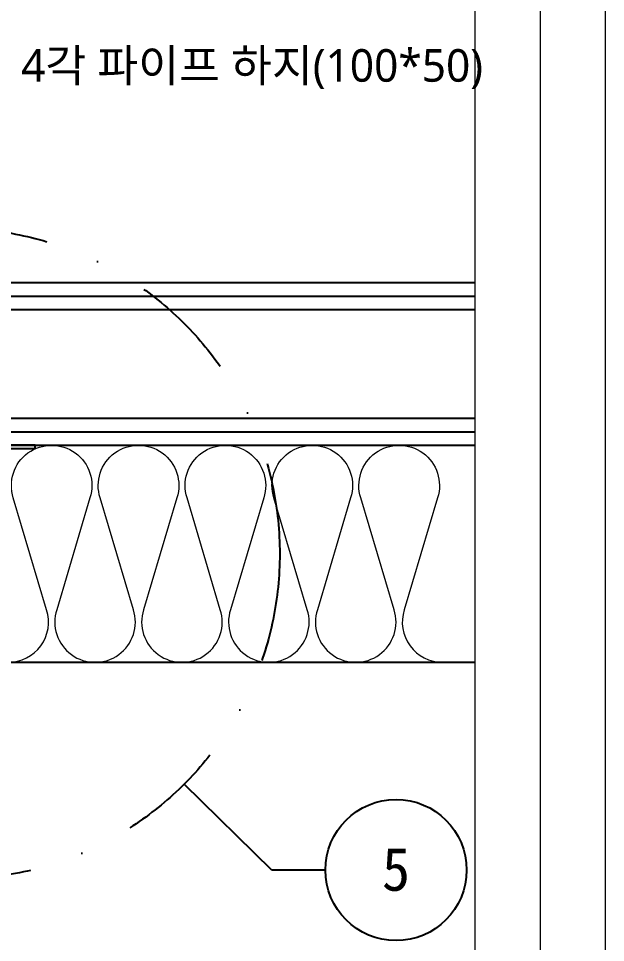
# Model space of a CAD drawing. Header units: millimetres. Extents: x 232323 to 272954, y -5343 to 8721.
# Drawn here: x 246678 to 247219, y 1051 to 1902 of the extents above; entities that cross this region are included whole.
import ezdxf
from ezdxf.enums import TextEntityAlignment as Align

# ---------------------------------------------------------------- set-up
doc = ezdxf.new("R2010")
doc.units = ezdxf.units.MM
doc.header["$MEASUREMENT"] = 0
doc.linetypes.add('DASHDOTX2', pattern=[2, 1, -0.5, 0, -0.5])
doc.layers.get('0').update_dxf_attribs({"linetype": 'CONTINUOUS'})
for name, color, linetype, lineweight in [('A-MKXS-MAK2', 3, 'DASHDOTX2', 25), ('A-MKXS-TEXT1', 3, 'CONTINUOUS', 25), ('A-MKXS-TEXT2', 7, 'CONTINUOUS', 25), ('A-WAXM-DRYW', 4, 'CONTINUOUS', 25), ('A-XXXX-FIN3', 4, 'CONTINUOUS', 25), ('A-XXXX-INSL2', 8, 'CONTINUOUS', 18), ('A-XXXX-STL', 3, 'CONTINUOUS', 25)]:
    doc.layers.add(name, color=color, linetype=linetype, lineweight=lineweight)
doc.layers.add('A-XXXX-NPLT', color=144, linetype='CONTINUOUS', lineweight=15, plot=False)
doc.styles.add('돋움체', font='')
doc.styles.add('맑은고딕', font='malgun.ttf')
doc.styles.get('돋움체').set_extended_font_data('DotumChe')

# ---------------------------------------------------------------- blocks, each defined once
blk = doc.blocks.new('오버랩도어')
at = {"layer": 'A-XXXX-STL'}
blk.add_lwpolyline([(-115, -52.9), (-139.7, -52.9), (-139.7, -50), (-112.1, -50), (-112.1, -200)], dxfattribs=at)

msp = doc.modelspace()

# ---------------------------------------------------------------- linework, layer by layer
at = {"layer": 'A-MKXS-MAK2', "linetype": 'Continuous'}
for p, q in [((246911.59, 1117.67), (246830.95, 1196.91)), ((246960.94, 1117.67), (246911.59, 1117.67))]:
    msp.add_line(p, q, dxfattribs=at)
at = {"layer": 'A-MKXS-MAK2', "ltscale": 100}
msp.add_circle((246618.82, 1409.05), 300, dxfattribs=at)
at = {"layer": 'A-MKXS-MAK2', "linetype": 'Continuous'}
msp.add_circle((247025.94, 1117.67), 65, dxfattribs=at)
at = {"layer": 'A-WAXM-DRYW'}
for points in [[(246598.82, 1659.05), (247098.82, 1659.05)], [(246598.82, 1646.55), (247098.82, 1646.55)], [(246598.82, 1634.05), (247098.82, 1634.05)], [(246598.82, 1534.05), (247098.82, 1534.05)], [(246598.82, 1521.55), (247098.82, 1521.55)], [(246598.82, 1509.05), (247098.82, 1509.05)]]:
    msp.add_lwpolyline(points, dxfattribs=at)
at = {"layer": 'A-XXXX-FIN3'}
msp.add_lwpolyline([(246668.82, 1309.05), (247098.82, 1309.05)], dxfattribs=at)
at = {"layer": 'A-XXXX-INSL2'}
msp.add_lwpolyline([(246668.82, 1309.05, 0.509267), (246704.14, 1357.53), (246673.5, 1460.57, -1.37259), (246744.14, 1460.57), (246713.5, 1357.53, 1.37259), (246784.14, 1357.53), (246753.5, 1460.57, -1.37259), (246824.14, 1460.57), (246793.5, 1357.53, 1.37259), (246864.14, 1357.53), (246833.5, 1460.57, -1.37259), (246904.14, 1460.57), (246873.5, 1357.53, 1.37259), (246944.14, 1357.53), (246913.5, 1460.57, -1.37259), (246984.14, 1460.57), (246953.5, 1357.53, 1.37259), (247024.14, 1357.53), (246993.5, 1460.57, -1.37259), (247064.14, 1460.57), (247033.5, 1357.53, 0.509267), (247068.82, 1309.05)], format="xyb", dxfattribs=at)
at = {"layer": 'A-XXXX-NPLT'}
for points in [[(247218.82, 689.05), (247218.82, 2729.05), (244978.82, 2729.05), (244978.82, 689.05)], [(247158.82, 749.05), (247158.82, 2669.05), (245038.82, 2669.05), (245038.82, 749.05)], [(247098.82, 809.05), (247098.82, 2609.05), (245098.82, 2609.05), (245098.82, 809.05)]]:
    msp.add_lwpolyline(points, close=True, dxfattribs=at)

# ---------------------------------------------------------------- block references
at = {"xscale": -1}
msp.add_blockref('오버랩도어', (246553.82, 1559.05), dxfattribs=at)

# ---------------------------------------------------------------- texts
at = {"layer": 'A-MKXS-TEXT1', "style": '맑은고딕'}
msp.add_text('4각 파이프 하지(100*50)', height=30, rotation=360, dxfattribs=at).set_placement((246680.76, 1859.05), align=Align.MIDDLE_LEFT)
at = {"layer": 'A-MKXS-TEXT2', "style": '돋움체'}
msp.add_text('5', height=40, dxfattribs=at).set_placement((247025.94, 1118.23), align=Align.MIDDLE)

doc.saveas('drawing.dxf')
